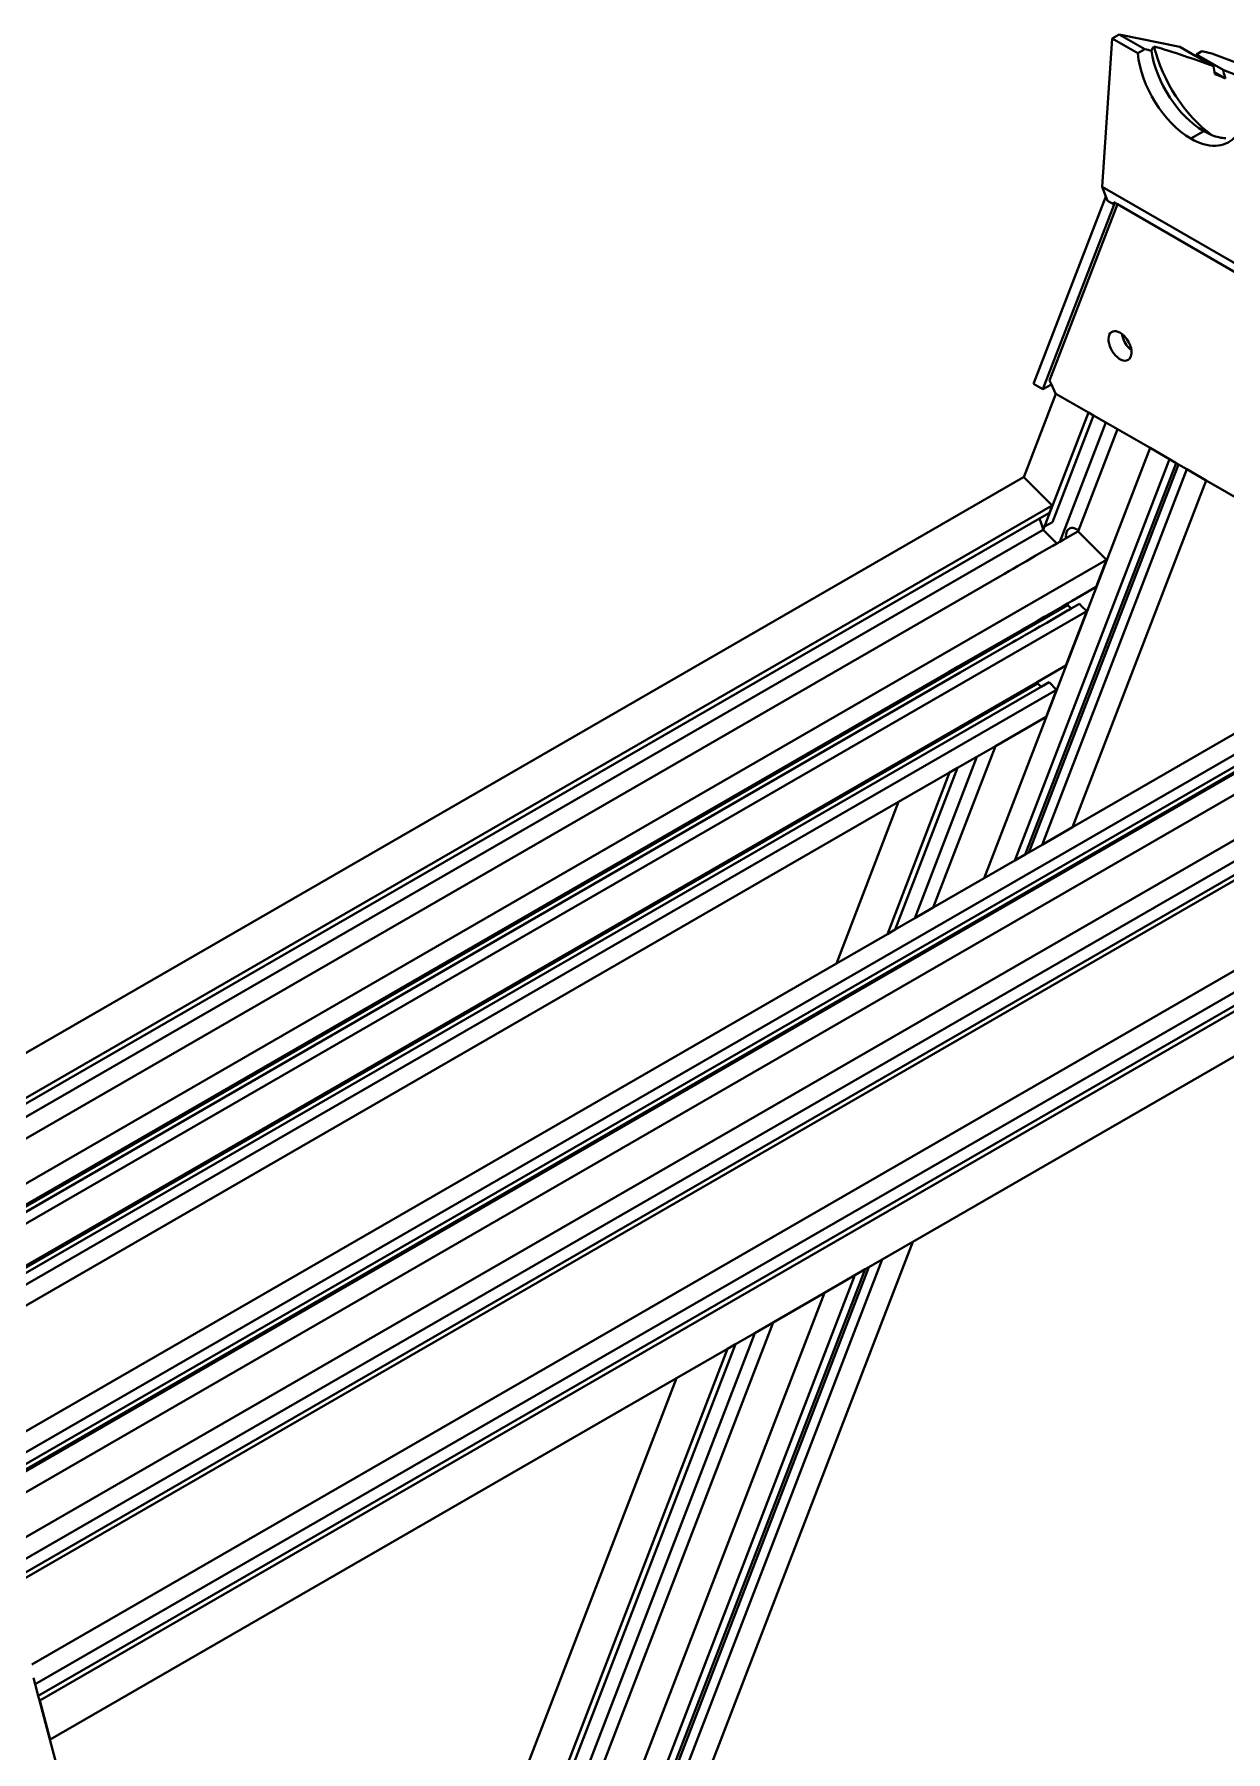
# Model space of a CAD drawing. Header units: millimetres. Extents: x 15 to 415, y 5 to 292.
# Drawn here: x 301.41 to 325.23, y 126.1 to 160.46 of the extents above; entities that cross this region are included whole.
import ezdxf

# ---------------------------------------------------------------- set-up
doc = ezdxf.new("R2010")
doc.units = ezdxf.units.MM
doc.layers.add('Geometries', color=7, linetype='Continuous')

msp = doc.modelspace()

# ---------------------------------------------------------------- linework, layer by layer
at = {"layer": 'Geometries', "linetype": 'Continuous', "lineweight": 40}
for p, q in [((322.9658, 160.377), (323.1039, 160.458)), ((323.1039, 160.458), (323.6171, 160.1617)), ((324.3165, 160.2089), (323.1039, 160.458)), ((322.9658, 160.377), (322.764, 157.4074)), ((323.4779, 160.0813), (322.9658, 160.377)), ((323.6171, 160.1617), (323.4779, 160.0813)), ((324.3165, 160.2089), (324.6371, 160.0238)), ((324.7561, 160.1186), (324.6506, 160.054)), ((324.9561, 160.0775), (324.7561, 160.1186)), ((324.6506, 160.054), (324.6371, 160.0238)), ((324.6371, 160.0238), (324.99, 159.82)), ((324.6506, 160.054), (325.1842, 159.7459)), ((324.9561, 160.0775), (325.6002, 159.8375)), ((325.0114, 159.7036), (325.2304, 159.5771)), ((324.5374, 158.3717), (324.7963, 158.5212)), ((322.838, 157.2155), (322.764, 157.4074)), ((322.764, 157.4074), (326.3108, 155.3596)), ((321.3936, 153.467), (322.838, 157.2155)), ((321.5817, 153.3584), (323.0049, 157.0518)), ((321.7138, 153.5343), (323.0718, 157.0585)), ((322.8714, 157.1289), (322.838, 157.2155)), ((322.8714, 157.1289), (323.0049, 157.0518)), ((323.0718, 157.0585), (323.0015, 157.0991)), ((323.0015, 157.0991), (323.0049, 157.0518)), ((325.4323, 155.6957), (323.0718, 157.0585)), ((323.1839, 154.3721), (323.2044, 154.4253)), ((321.1974, 151.5968), (321.8416, 153.2687)), ((321.3936, 153.467), (321.5817, 153.3584)), ((321.5817, 153.3584), (321.7493, 153.4552)), ((321.7138, 153.5343), (321.7493, 153.4552)), ((321.7493, 153.4552), (321.8301, 153.2753)), ((321.8416, 153.2687), (321.8301, 153.2753)), ((322.4907, 152.8939), (321.8416, 153.2687)), ((322.4907, 152.8939), (321.6664, 150.7548)), ((322.5919, 152.8355), (322.4907, 152.8939)), ((321.769, 150.7), (322.5919, 152.8355)), ((321.918, 150.3053), (322.8382, 152.6933)), ((322.2935, 150.5322), (323.0738, 152.5572)), ((322.8382, 152.6933), (322.5919, 152.8355)), ((323.0738, 152.5572), (322.8382, 152.6933)), ((323.7229, 152.1825), (323.0738, 152.5572)), ((323.7229, 152.1825), (320.4072, 143.5778)), ((321.0171, 143.93), (324.1108, 151.9586)), ((321.2254, 144.0502), (324.2433, 151.8821)), ((324.1108, 151.9586), (323.7229, 152.1825)), ((324.2433, 151.8821), (324.1108, 151.9586)), ((324.29, 151.8551), (324.2433, 151.8821)), ((321.1935, 151.6007), (298.9369, 138.7508)), ((321.1974, 151.5968), (321.1935, 151.6007)), ((321.7666, 151.0289), (321.1974, 151.5968)), ((324.29, 151.8551), (321.2989, 144.0927)), ((321.5651, 144.2464), (324.4593, 151.7573)), ((322.175, 144.5985), (324.8472, 151.5334)), ((324.4593, 151.7573), (324.29, 151.8551)), ((324.8472, 151.5334), (324.4593, 151.7573)), ((326.2735, 150.7099), (324.8472, 151.5334)), ((321.7666, 151.0289), (299.1454, 137.9686)), ((321.7121, 150.8877), (321.5122, 150.7723)), ((321.7121, 150.8877), (321.7666, 151.0289)), ((321.5122, 150.7723), (299.1708, 137.8735)), ((321.5862, 150.5464), (299.2329, 137.6407)), ((321.5434, 150.6769), (321.5122, 150.7723)), ((321.5434, 150.6769), (321.5622, 150.6197)), ((321.5623, 150.6194), (321.5622, 150.6197)), ((321.5754, 150.5792), (321.5623, 150.6194)), ((321.5862, 150.5464), (321.5754, 150.5792)), ((321.5842, 150.6151), (321.6099, 150.6081)), ((321.5877, 150.5448), (321.5862, 150.5464)), ((321.6128, 150.6098), (321.5877, 150.5448)), ((321.8609, 150.2723), (321.5877, 150.5448)), ((321.6099, 150.6081), (321.6518, 150.7169)), ((321.6128, 150.6098), (321.6099, 150.6081)), ((321.769, 150.7), (321.6128, 150.6098)), ((321.6518, 150.7169), (321.6664, 150.7548)), ((322.0455, 150.3789), (322.2642, 150.5052)), ((322.2815, 150.5152), (322.2642, 150.5052)), ((322.2786, 150.5429), (322.2913, 150.534)), ((322.2827, 150.5141), (322.2815, 150.5152)), ((322.2855, 150.5113), (322.2827, 150.5141)), ((322.2855, 150.5113), (322.2935, 150.5322)), ((322.8546, 149.9435), (322.2855, 150.5113)), ((321.6933, 150.1756), (321.4282, 150.0225)), ((321.6933, 150.1756), (321.7753, 150.2229)), ((321.8609, 150.2723), (321.7753, 150.2229)), ((321.918, 150.3053), (321.8609, 150.2723)), ((321.918, 150.3053), (321.983, 150.3429)), ((322.0455, 150.3789), (321.983, 150.3429)), ((322.8546, 149.9435), (299.5415, 136.4836)), ((321.0746, 149.8184), (320.9863, 149.7674)), ((321.0746, 149.8184), (321.0747, 149.8184)), ((321.163, 149.8694), (321.0747, 149.8184)), ((321.2514, 149.9205), (321.163, 149.8695)), ((321.163, 149.8694), (321.163, 149.8695)), ((321.3398, 149.9715), (321.2514, 149.9205)), ((321.2514, 149.9205), (321.2514, 149.9205)), ((321.4282, 150.0225), (321.3398, 149.9715)), ((321.3398, 149.9715), (321.3398, 149.9715)), ((321.4282, 150.0225), (321.4282, 150.0225)), ((322.646, 149.4021), (322.8546, 149.9435)), ((320.7211, 149.6143), (299.3329, 137.2658)), ((320.8094, 149.6653), (320.7211, 149.6143)), ((320.7211, 149.6143), (320.7211, 149.6143)), ((320.8095, 149.6653), (320.8094, 149.6653)), ((320.8978, 149.7163), (320.8095, 149.6653)), ((320.8978, 149.7163), (320.8979, 149.7164)), ((320.9862, 149.7674), (320.8979, 149.7164)), ((320.9863, 149.7674), (320.9862, 149.7674)), ((322.0698, 149.0695), (322.1646, 149.1242)), ((322.1646, 149.1242), (322.3265, 149.2177)), ((322.646, 149.4021), (322.3265, 149.2177)), ((322.0801, 149.0381), (299.6474, 136.0865)), ((322.4586, 148.9157), (299.7261, 135.7911)), ((321.4639, 148.7196), (321.6083, 148.803)), ((321.6083, 148.803), (321.6326, 148.817)), ((321.6326, 148.817), (321.6455, 148.8245)), ((321.6455, 148.8245), (321.9715, 149.0127)), ((321.6562, 148.6879), (322.073, 148.9286)), ((322.0698, 149.0695), (321.9715, 149.0127)), ((322.0414, 147.8331), (322.4586, 148.9157)), ((322.0801, 149.0381), (322.0698, 149.0695)), ((322.073, 148.9286), (322.0939, 148.9406)), ((322.147, 148.9713), (322.0801, 149.0381)), ((322.0939, 148.9406), (322.147, 148.9713)), ((322.147, 148.9713), (322.3091, 149.0649)), ((322.3091, 149.0649), (322.3618, 149.0123)), ((322.4586, 148.9157), (322.3618, 149.0123)), ((319.8729, 147.8011), (321.0708, 148.4927)), ((321.1194, 148.5207), (321.0708, 148.4927)), ((321.1194, 148.5207), (321.1592, 148.5437)), ((321.1592, 148.5437), (321.2621, 148.6031)), ((321.2319, 148.443), (321.1913, 148.4195)), ((321.2319, 148.443), (321.2564, 148.4571)), ((321.2564, 148.4571), (321.4126, 148.5473)), ((321.2621, 148.6031), (321.3271, 148.6406)), ((321.3271, 148.6406), (321.4639, 148.7196)), ((321.52, 148.6093), (321.4126, 148.5473)), ((321.52, 148.6093), (321.5376, 148.6194)), ((321.5376, 148.6194), (321.5619, 148.6335)), ((321.6562, 148.6879), (321.5619, 148.6335)), ((319.9239, 147.6878), (320.98, 148.2975)), ((320.98, 148.2975), (321.0486, 148.3372)), ((321.0552, 148.3409), (321.0486, 148.3372)), ((321.0552, 148.3409), (321.1435, 148.3919)), ((321.1435, 148.3919), (321.1913, 148.4195)), ((319.6953, 147.6985), (319.8729, 147.8011)), ((322.0414, 147.8331), (321.4652, 147.5004)), ((299.6387, 136.1189), (319.6953, 147.6985)), ((299.6717, 135.9952), (319.6246, 147.515)), ((321.4652, 147.5004), (299.9207, 135.0617)), ((321.4755, 147.469), (299.9293, 135.0293)), ((299.9537, 134.938), (321.5424, 147.4022)), ((319.9239, 147.6878), (319.6246, 147.515)), ((321.4755, 147.469), (321.4652, 147.5004)), ((321.5424, 147.4022), (321.4755, 147.469)), ((321.5424, 147.4022), (321.7045, 147.4958)), ((321.854, 147.3467), (321.7045, 147.4958)), ((327.139, 147.4644), (322.175, 144.5985)), ((321.854, 147.3467), (300.0081, 134.7339)), ((327.7168, 147.3771), (300.3312, 131.5661)), ((327.6092, 147.0795), (300.3856, 131.362)), ((328.8049, 147.2062), (300.5206, 130.8763)), ((321.6454, 146.8053), (321.854, 147.3467)), ((327.6335, 146.9882), (300.41, 131.2707)), ((327.6556, 146.9636), (300.4186, 131.2383)), ((321.6454, 146.8053), (320.632, 146.2202)), ((319.3868, 142.9887), (320.632, 146.2202)), ((320.632, 146.2202), (320.2614, 146.0063)), ((300.7552, 130.1091), (328.2364, 145.9754)), ((328.6928, 145.8063), (300.8244, 129.7165)), ((329.2009, 145.7212), (300.9166, 129.3913)), ((318.4699, 142.4593), (319.7151, 145.6909)), ((318.629, 142.5512), (319.8742, 145.7827)), ((319.7151, 145.6909), (318.6947, 145.1017)), ((319.0162, 142.7748), (320.2614, 146.0063)), ((319.8742, 145.7827), (319.7151, 145.6909)), ((320.2614, 146.0063), (319.8742, 145.7827)), ((300.8865, 129.4837), (328.8514, 145.6293)), ((318.6947, 145.1017), (300.1053, 134.3692)), ((317.4494, 141.8702), (318.6947, 145.1017)), ((322.175, 144.5985), (321.5651, 144.2464)), ((321.2254, 144.0502), (321.0171, 143.93)), ((321.2989, 144.0927), (321.2254, 144.0502)), ((321.5651, 144.2464), (321.2989, 144.0927)), ((321.0171, 143.93), (320.4072, 143.5778)), ((329.2974, 143.5391), (301.429, 127.4493)), ((301.4911, 127.2165), (329.456, 143.3621)), ((329.8055, 143.454), (301.5212, 127.1241)), ((320.4072, 143.5778), (319.3868, 142.9887)), ((319.3868, 142.9887), (319.0162, 142.7748)), ((319.8264, 138.5036), (327.7879, 143.1002)), ((319.0162, 142.7748), (318.629, 142.5512)), ((318.4699, 142.4593), (317.4494, 141.8702)), ((318.629, 142.5512), (318.4699, 142.4593)), ((317.4494, 141.8702), (300.2339, 131.9308)), ((328.1136, 141.5746), (318.9772, 136.2997)), ((319.8264, 138.5036), (301.3598, 127.8419)), ((307.9342, 107.6413), (318.9772, 136.2997)), ((318.9772, 136.2997), (318.3673, 135.9475)), ((306.9095, 106.8982), (318.0276, 135.7514)), ((318.1011, 135.7939), (306.9555, 106.8693)), ((307.3243, 107.2892), (318.3673, 135.9475)), ((318.0276, 135.7514), (317.8193, 135.6311)), ((318.1011, 135.7939), (318.0276, 135.7514)), ((318.3673, 135.9475), (318.1011, 135.7939)), ((306.8433, 107.1467), (317.8193, 135.6311)), ((317.8193, 135.6311), (317.2094, 135.279)), ((317.2094, 135.279), (306.6493, 107.8739)), ((317.2094, 135.279), (316.189, 134.6899)), ((306.3248, 109.0908), (316.189, 134.6899)), ((316.189, 134.6899), (315.8184, 134.4759)), ((306.207, 109.5327), (315.8184, 134.4759)), ((315.8184, 134.4759), (315.4312, 134.2524)), ((306.0332, 110.1842), (315.2721, 134.1605)), ((306.0838, 109.9945), (315.4312, 134.2524)), ((315.2721, 134.1605), (314.2516, 133.5714)), ((315.4312, 134.2524), (315.2721, 134.1605)), ((314.2516, 133.5714), (301.7298, 126.3419)), ((305.7087, 111.4011), (314.2516, 133.5714)), ((301.3954, 127.5755), (301.429, 127.4493)), ((301.429, 127.4493), (301.4911, 127.2165)), ((301.4911, 127.2165), (301.5155, 127.125)), ((301.5155, 127.125), (301.7241, 126.3428)), ((301.5155, 127.125), (301.5212, 127.1241)), ((301.5212, 127.1241), (301.7298, 126.3419)), ((301.7298, 126.3419), (301.7241, 126.3428)), ((301.7241, 126.3428), (305.7087, 111.4011))]:
    msp.add_line(p, q, dxfattribs=at)
at = {"layer": 'Geometries', "linetype": 'Continuous', "lineweight": 40, "flags": 128}
for points in [[(323.7494, 160.1271), (323.7158, 160.1361), (323.6826, 160.1448), (323.6497, 160.1534), (323.6171, 160.1617)], [(323.7494, 160.1271), (323.7545, 160.139), (323.7601, 160.1507), (323.7661, 160.1623), (323.7725, 160.1736), (323.7815, 160.1885), (323.7911, 160.2032), (323.8011, 160.2177)], [(324.99, 159.82), (324.9968, 159.7794), (325.0042, 159.7392), (325.0113, 159.7036)], [(325.0113, 159.7036), (325.0122, 159.6995), (325.0208, 159.6601)], [(325.0208, 159.6601), (325.0562, 159.6464), (325.0914, 159.6326), (325.1264, 159.6187), (325.1613, 159.6049), (325.196, 159.591), (325.2304, 159.5771)], [(325.2304, 159.5771), (325.2202, 159.6101), (325.2105, 159.6435), (325.2012, 159.6773), (325.1925, 159.7114), (325.1842, 159.7459)], [(321.5622, 150.6197), (321.5705, 150.6181), (321.5842, 150.6151)], [(321.5754, 150.5792), (321.5777, 150.5895), (321.5812, 150.6038), (321.5843, 150.6146)], [(322.045, 150.3791), (322.0436, 150.3907), (322.0417, 150.4251), (322.0436, 150.4573), (322.0492, 150.4868), (322.0585, 150.513), (322.0713, 150.5355), (322.0874, 150.554), (322.1064, 150.5681), (322.1065, 150.5682)], [(322.1065, 150.5682), (322.1282, 150.5776), (322.1522, 150.5823), (322.1781, 150.5821), (322.2055, 150.577), (322.2338, 150.5671), (322.2627, 150.5527), (322.2786, 150.5429)], [(322.2826, 150.5141), (322.2852, 150.5203), (322.2913, 150.534)], [(322.2913, 150.534), (322.2915, 150.5339), (322.2936, 150.5323)]]:
    msp.add_lwpolyline(points, dxfattribs=at)
at = {"layer": 'Geometries', "linetype": 'Continuous', "lineweight": 40}
for centre, radius, start, end in [((318.8799, 143.529), 17.3992, 69.44089, 73.56994), ((319.9655, 146.2754), 14.4461, 65.96594, 68.82273)]:
    msp.add_arc(centre, radius, start, end, dxfattribs=at)
for centre, major_axis, start_param, end_param in [((324.7996, 159.7542), (0.7562, -1.3099), 4.1171494, 5.4946555), ((325.1443, 159.9532), (1, -1.7321), 4.2452781, 5.3644408), ((324.5408, 159.6048), (-0.7562, 1.3099), 0.8966397, 2.3530629), ((324.5341, 159.6086), (0.7562, -1.3099), 5.5009187, 6.4551649), ((324.7929, 159.7581), (-0.7562, 1.3099), 2.3593261, 2.5095687), ((324.7929, 159.7581), (-0.7562, 1.3099), 2.5095687, 2.7853934), ((323.1222, 154.225), (0.1625, -0.2815), 2.1873217, 6.2831853), ((323.1222, 154.225), (0.1625, -0.2815), 1.9902158, 2.1873217), ((323.3874, 154.3781), (-0.1625, 0.2815), 0.954271, 1.2692632), ((323.3874, 154.3781), (-0.1625, 0.2815), 1.2692632, 2.1873217), ((323.1222, 154.225), (0.1625, -0.2815), 0.954271, 1.9902158), ((323.1222, 154.225), (0.1625, -0.2815), 0, 0.954271)]:
    msp.add_ellipse(centre, major_axis=major_axis, ratio=0.5773503, start_param=start_param, end_param=end_param, dxfattribs=at)

doc.saveas('drawing.dxf')
